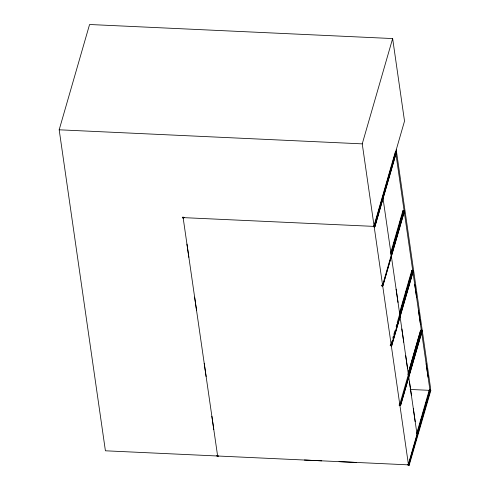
<?xml version="1.0" encoding="UTF-8"?>
<svg xmlns="http://www.w3.org/2000/svg" width="490" height="490" viewBox="0 0 490 490"><rect width="100%" height="100%" fill="white"/><g stroke="black" fill="none" stroke-linecap="round" stroke-linejoin="round"><path stroke-width="0.73" d="M392.643 38.563L362.245 143.864L408.476 464.857L105.411 450.794L59.18 129.801L89.572 24.5L392.643 38.563L404.526 121.091L392.074 164.236M374.035 225.749L395.54 151.263L396.477 151.943L374.973 226.435L374.231 227.048L373.294 226.362L374.035 225.749L374.973 226.435M374.342 225.67L382.365 197.874M382.788 196.417L391.651 165.7M374.66 225.964L396.159 151.477M374.795 226.876L396.477 151.943M390.683 253.012L402.909 210.651L403.472 210.492L404.409 211.172L382.911 285.664L382.163 286.276L381.226 285.59L381.973 284.984L382.911 285.664M393.556 244.436L394.193 242.244M396.508 234.208L397.145 232.021M399.46 223.985L400.514 220.335M400.936 218.877L401.567 216.684M390.824 254.31L403.472 210.492M382.592 285.192L404.097 210.706M382.733 286.111L404.409 211.172M399.362 313.49L411.802 270.4L412.366 270.235L413.303 270.921L391.798 345.413L391.057 346.02L390.12 345.34L390.861 344.727L391.798 345.413M401.396 307.83L402.027 305.638M402.872 302.716L403.503 300.523M405.824 292.493L406.455 290.3M408.77 282.271L409.407 280.078M410.246 277.156L410.883 274.964M390.861 344.727L391.914 341.071M392.76 338.149L393.39 335.962M393.813 334.499L394.866 330.848M396.134 326.469L396.765 324.276M397.188 322.818L412.366 270.235M391.486 344.942L412.984 270.456M391.62 345.854L413.303 270.921M408.286 372.945L420.512 330.591L421.253 329.978L422.19 330.664L400.691 405.15L399.944 405.763L399.007 405.077L399.754 404.471L400.691 405.15M407.833 374.691L420.69 330.144M410.712 366.116L411.343 363.929M415.134 350.779L415.765 348.592M418.086 340.556L418.717 338.37M419.563 335.448L420.193 333.255M399.754 404.471L421.253 329.978M400.379 404.685L421.878 330.199M400.514 405.604L422.19 330.664M416.672 433.699L429.314 389.881L429.877 389.715L430.82 390.401L409.138 465.335L408.574 465.5L407.637 464.82L408.378 464.208L409.322 464.894L409.138 465.335M418.068 430.232L418.699 428.04M421.02 420.004L422.074 416.353M422.496 414.895L423.127 412.702M425.449 404.673L426.079 402.48M428.395 394.444L429.454 390.793L429.314 389.881M408.378 464.208L429.877 389.715M408.685 464.122L412.268 451.719M412.69 450.261L417.113 434.936L408.715 376.651M409.003 464.422L430.502 389.936M402.909 210.651L403.043 211.57M411.802 270.4L411.937 271.313M430.637 390.849L430.82 390.401M412.555 271.527L413.125 271.368M421.449 331.277L422.013 331.118M59.18 129.801L362.245 143.864M374.133 226.398L183.119 217.615L217.627 456.012M410.13 389.446L429.222 390.328M304.376 460.03L321.728 460.833M339.08 461.641L356.426 462.444M211.876 416.273L213.793 429.522M396.238 149.811L430.581 388.27L429.975 390.365L421.602 332.22M414.718 284.384L416.623 297.632M418.534 310.874L420.438 324.129M426.159 363.868L428.07 377.116M395.742 152.666L421.394 330.75M396.122 289.216L398.027 302.459M401.849 328.955L403.754 342.204M405.665 355.452L407.57 368.701M409.481 381.949L411.386 395.197M413.297 408.44L415.202 421.694M382.978 197.954L408.421 374.587M194.622 297.081L196.533 310.323M204.208 363.298L206.125 376.547M186.953 244.1L188.864 257.342M183.958 217.652L183.211 218.258L182.274 217.578L183.021 216.966L183.958 217.652M216.966 455.529L217.101 456.441L218.289 456.49L218.154 455.577L216.966 455.529"/></g></svg>
